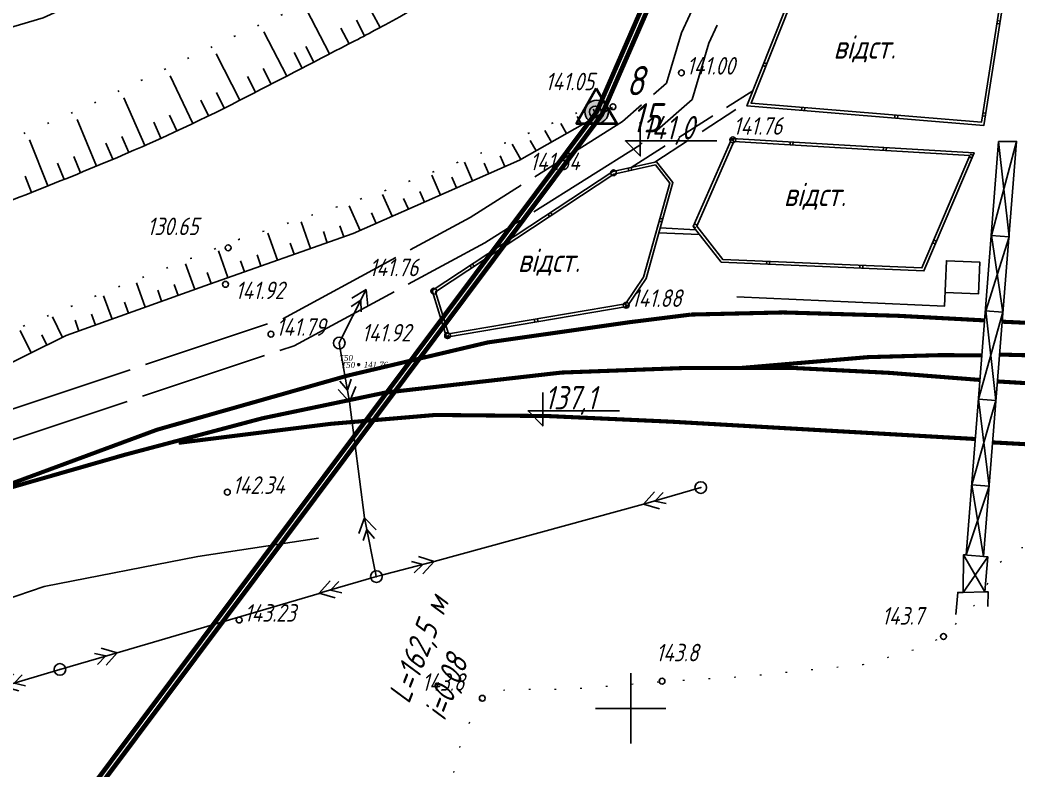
# Model space of a CAD drawing. Header units: millimetres. Extents: x 0 to 841, y 0 to 594.
# Drawn here: x 457.8 to 519.9, y 185.7 to 232.3 of the extents above; entities that cross this region are included whole.
import ezdxf
from ezdxf.enums import TextEntityAlignment as Align
from ezdxf.lldxf.tags import DXFTag

# ---------------------------------------------------------------- set-up
doc = ezdxf.new("R2010")
doc.units = ezdxf.units.MM
doc.set_wipeout_variables(frame=1)
for name, pattern in [('ADOT1', [1.6, 0.1, -1.5]), ('AHIDDEN4', [7, 5, -2]), ('AHIDDEN5', [9, 8, -1]), ('KONTUR', [1.5, 0, -1.5])]:
    doc.linetypes.add(name, pattern=pattern)
for name, color, linetype in [('00_доповнення_топоплан', 7, 'Continuous'), ('01_Горизонт_86', 7, 'Continuous'), ('02_Горизонт_100', 7, 'Continuous'), ('02_Горизонт_112', 7, 'Continuous'), ('02_Горизонт_128', 7, 'Continuous'), ('0_Лицензия', 6, 'Continuous'), ('CONT-MNR', 7, 'Continuous'), ('NOMERA', 7, 'Continuous'), ('авт_дор', 7, 'Continuous'), ('ВЫСОТЫ', 7, 'Continuous'), ('кресты', 7, 'Continuous'), ('НАДЗЕМКА', 7, 'Continuous'), ('НОМЕРА', 7, 'Continuous'), ('ПИКЕТЫ', 7, 'Continuous'), ('Проектні відмітки', 7, 'Continuous'), ('СІТУАЦІЯ', 7, 'Continuous'), ('ТОЧКИ', 7, 'Continuous')]:
    doc.layers.add(name, color=color, linetype=linetype)
doc.styles.add('russ', font='timesi.ttf')
doc.styles.add('Такие дела', font='GOST_A.TTF', dxfattribs={"oblique": 15})
tags = doc.linetypes.add('New Line1', pattern=[1.5, 1, -0.5]).pattern_tags.tags
tags[6:7] = [DXFTag(74, 4), DXFTag(75, 0), DXFTag(340, '0'), DXFTag(46, 1.0), DXFTag(50, 0.0), DXFTag(44, 0.0), DXFTag(45, 0.0)]
tags[4:5] = [DXFTag(74, 4), DXFTag(75, 0), DXFTag(340, '0'), DXFTag(46, 1.0), DXFTag(50, 0.0), DXFTag(44, 0.0), DXFTag(45, 0.0)]

# ---------------------------------------------------------------- blocks, each defined once
blk = doc.blocks.new('A$C29341465')
at = {"color": 0, "linetype": 'ByBlock', "lineweight": -2}
for p, q in [((0.5, 1.25), (0, 1.25)), ((1.24, 2), (1.24, 2.5)), ((1.24, 0.5), (1.24, 0)), ((2, 1.25), (2.5, 1.25))]:
    blk.add_line(p, q, dxfattribs=at)
blk.add_circle((1.24, 1.25), 0.75, dxfattribs=at)
blk = doc.blocks.new('point_s')
at = {"color": 0, "xscale": 0.2, "yscale": 0.2, "zscale": 0.2}
blk.add_blockref('A$C29341465', (-0.25, -0.25), dxfattribs=at)
at = {"layer": 'NOMERA', "color": 1, "style": 'russ'}
blk.add_attdef('NN', text='', height=1, dxfattribs=at).set_placement((-2.16, 0.35), align=Align.BOTTOM_CENTER)
at = {"layer": 'ВЫСОТЫ', "color": 1, "style": 'russ'}
blk.add_attdef('H_VER', (0.88, -0.52), '', height=1, dxfattribs=at)
at = {"layer": 'ВЫСОТЫ', "color": 0, "style": 'russ'}
blk.add_attdef('H_ZEM', (1.19, -1.98), '', height=1, dxfattribs=at)
at = {"layer": 'НОМЕРА', "color": 1, "linetype": 'Continuous', "style": 'russ'}
blk.add_attdef('NAZV', text='', height=1, dxfattribs=at).set_placement((-0.62, -0.07), align=Align.MIDDLE_RIGHT)
at = {"layer": 'ТОЧКИ', "style": 'russ'}
for tag, p in [('T_ST--T_OR', (-0.02, -4.67)), ('H_ST-I-Z', (-0.02, -7.21)), ('S-G_UG-V_UG-V', (0.02, -9.54))]:
    blk.add_attdef(tag, text='', height=1, dxfattribs=at).set_placement(p, align=Align.CENTER)
blk = doc.blocks.new('108')
at = {"color": 0, "linetype": 'Continuous', "lineweight": 0}
blk.add_wipeout([(0.506, -0.115), (0.515, -0.061), (0.519, -0.007), (0.517, 0.047), (0.509, 0.101), (0.496, 0.154), (0.477, 0.205), (0.453, 0.253), (0.424, 0.299), (0.39, 0.342), (0.352, 0.381), (0.31, 0.416), (0.265, 0.446), (0.217, 0.471), (0.166, 0.491), (0.114, 0.506), (0.06, 0.515), (0.006, 0.519), (-0.048, 0.517), (-0.102, 0.509), (-0.155, 0.496), (-0.206, 0.477), (-0.255, 0.453), (-0.301, 0.424), (-0.343, 0.39), (-0.382, 0.352), (-0.417, 0.31), (-0.447, 0.265), (-0.472, 0.217), (-0.493, 0.166), (-0.507, 0.114), (-0.517, 0.06), (-0.52, 0.006), (-0.518, -0.048), (-0.51, -0.102), (-0.497, -0.155), (-0.478, -0.206), (-0.454, -0.255), (-0.425, -0.301), (-0.391, -0.343), (-0.353, -0.382), (-0.311, -0.417), (-0.266, -0.447), (-0.218, -0.472), (-0.167, -0.493), (-0.115, -0.507), (-0.061, -0.517), (-0.007, -0.52), (0.047, -0.518), (0.101, -0.51), (0.154, -0.497), (0.205, -0.478), (0.253, -0.454), (0.299, -0.425), (0.342, -0.391), (0.381, -0.353), (0.416, -0.311), (0.446, -0.266), (0.471, -0.218), (0.492, -0.167)], dxfattribs=at)
at = {"linetype": 'Continuous'}
h = blk.add_hatch(color=0, dxfattribs=at)
edge = h.paths.add_edge_path()
edge.add_arc((0, 0), 0.0196, 0, 360)
at = {"color": 0, "linetype": 'Continuous'}
for radius in [0.5, 0.0196]:
    blk.add_circle((0, 0), radius, dxfattribs=at)
blk = doc.blocks.new('115_3')
at = {"color": 0, "linetype": 'Continuous'}
for p, q in [((0, 0), (5.1, 0)), ((3.223, 0.492), (4.098, 0)), ((3.223, -0.492), (4.098, 0)), ((3.907, 0.759), (5.1, 0)), ((3.907, -0.759), (5.1, 0))]:
    blk.add_line(p, q, dxfattribs=at)
blk = doc.blocks.new('372')
blk.add_circle((0, 0), 1)
blk = doc.blocks.new('368')
at = {"color": 0, "linetype": 'Continuous'}
blk.add_blockref('372', (0, 0), dxfattribs=at)
blk = doc.blocks.new('Licenzia')
at = {"linetype": 'New Line1', "lineweight": 25}
h = blk.add_hatch(color=6, dxfattribs=at)
h.dxf.hatch_style = 1
h.set_gradient(color1=(255, 0, 255), color2=(255, 0, 255), centered=1, tint=1, name='INVCYLINDER')
edge = h.paths.add_edge_path()
edge.add_arc((0, 0), 2, 0, 360)
at = {"color": 6, "linetype": 'Continuous', "lineweight": 40, "flags": 128}
blk.add_lwpolyline([(-0.08, 4.01), (-3.48, -1.99), (3.45, -1.99)], close=True, dxfattribs=at)
at = {"color": 10, "linetype": 'Continuous', "lineweight": 25}
blk.add_circle((0, 0), 2, dxfattribs=at)

msp = doc.modelspace()

# ---------------------------------------------------------------- linework, layer by layer
at = {"layer": '00_доповнення_топоплан', "color": 7, "linetype": 'AHIDDEN4', "lineweight": -3, "ltscale": 0.5, "flags": 128}
for points in [[(495.796, 223.164), (503.366, 227.922)], [(497.272, 223.49), (503.114, 227.287)], [(497.523, 219.09), (500.055, 218.993)], [(497.611, 219.403), (499.829, 219.282)]]:
    msp.add_lwpolyline(points, dxfattribs=at)
at = {"layer": '00_доповнення_топоплан', "color": 7, "linetype": 'Continuous', "lineweight": -3, "flags": 128}
for points in [[(515.987, 195.368), (516.112, 196.743), (516.445, 196.743), (516.468, 199.088), (516.638, 199.08), (517.377, 208.539), (518.644, 224.772)], [(518.644, 224.772), (519.769, 224.772), (517.703, 198.979), (517.975, 198.957), (517.798, 196.78), (517.994, 196.787), (517.988, 195.879)], [(519.769, 224.772), (518.209, 218.938)], [(518.644, 224.772), (519.295, 218.851)], [(519.295, 218.851), (517.844, 214.24)], [(518.189, 218.939), (519.295, 218.851)], [(518.209, 218.938), (518.919, 214.154)], [(502.38, 215.126), (515.275, 214.528), (515.406, 217.363), (517.484, 217.267), (517.393, 215.296), (515.315, 215.392)], [(518.919, 214.154), (517.393, 208.751)], [(517.822, 214.242), (518.919, 214.154)], [(517.844, 214.24), (518.479, 208.664)], [(479.229, 201.371), (478.285, 208.594)], [(518.479, 208.664), (516.978, 203.431)], [(517.393, 208.751), (518.479, 208.664)], [(517.393, 208.751), (518.053, 203.345)], [(518.053, 203.345), (516.638, 199.08)], [(516.978, 203.431), (518.053, 203.345)], [(516.978, 203.431), (517.703, 198.981)], [(496.577, 202.222), (483.547, 198.659)], [(517.987, 198.956), (516.445, 196.743)], [(516.468, 199.088), (517.975, 198.957)], [(516.468, 199.088), (517.798, 196.78)], [(516.445, 196.743), (517.798, 196.78)], [(476.409, 196.688), (463.833, 192.998)]]:
    msp.add_lwpolyline(points, dxfattribs=at)
at = {"layer": '00_доповнення_топоплан', "color": 7, "const_width": 0.254, "flags": 128}
for points in [[(499.514, 214.015), (505.255, 214.147), (512.4, 213.938), (517.776, 213.652)], [(543.571, 212.436), (518.872, 213.571)], [(518.709, 211.529), (524.786, 211.374), (533.545, 210.983), (543.435, 210.342)], [(502.645, 210.696), (510.516, 211.368), (514.982, 211.492), (517.607, 211.482)], [(456.318, 203.005), (464.281, 205.291), (472.863, 207.567), (480.498, 209.162), (491.463, 210.41), (498.959, 210.687)], [(498.959, 210.687), (505.739, 210.703), (511.846, 210.392), (517.487, 209.952)], [(562.186, 207.273), (518.575, 209.858)], [(467.663, 206.042), (477.097, 207.221), (483.621, 207.775), (490.63, 207.706), (498.287, 207.357)], [(498.287, 207.357), (517.2, 206.28)], [(518.271, 206.07), (529.623, 205.452), (548.986, 203.947), (561.972, 203.079)]]:
    msp.add_lwpolyline(points, dxfattribs=at)
at = {"layer": '00_доповнення_топоплан', "linetype": 'KONTUR', "lineweight": 15, "flags": 128}
msp.add_lwpolyline([(635.303, 131.408), (635.479, 133.393), (636.172, 133.96), (637.278, 133.943), (660.37, 131.665), (683.46, 129.332), (695.595, 128.153), (698.29, 128.129), (699.59, 128.971), (702.7, 131.653), (705.107, 134.419), (706.816, 138.387), (708.259, 142.764), (709.439, 148.282), (709.943, 151.782), (710.064, 154.115), (709.63, 157.915), (708.668, 161.45), (706.329, 165.192), (702.984, 169.617), (701.558, 171.265), (697.322, 174.897), (694.001, 177.254), (693.039, 177.783), (688.461, 179.229), (684.057, 180.071), (673.318, 182.985), (664.766, 185.828), (660.242, 186.694), (654.412, 188.405), (649.238, 189.007), (639.364, 189.995), (632.043, 191.077), (624.414, 191.678), (621.13, 191.798), (608.64, 193.001), (603.129, 193.313), (597.634, 193.172), (594.306, 193.195), (583.444, 192.738), (581.783, 193.123), (579.208, 193.845), (576.272, 194.253), (573.914, 194.374), (572.422, 194.133), (571.483, 193.869), (570.52, 193.965), (566.015, 194.64), (556.933, 196.301), (553.179, 196.518), (547.643, 196.975), (545.333, 196.734), (537.042, 196.758), (526.304, 198.009), (521.322, 199.38), (520.071, 199.525), (518.747, 198.611), (517.159, 195.965), (515.179, 194.009), (513.879, 193.312), (510.197, 192.254), (502.929, 191.508), (497.764, 191.191), (491.81, 190.695), (488.184, 190.733), (487.02, 190.428), (486.447, 190.066), (485.283, 187.758), (484.654, 185.164), (484.615, 184.134), (484.832, 183.138), (489.981, 181.242), (496.408, 178.147), (503.183, 174.781), (511.275, 173.62), (518.656, 172.922), (538.285, 170.833), (546.748, 168.988), (547.117, 168.026), (547.158, 163.626), (547.813, 153.766), (548.599, 141.121), (550.105, 134.051), (553.318, 125.492), (556.757, 119.863), (559.811, 117.285), (562.53, 115.943), (567.737, 115.157), (573.403, 114.863), (580.608, 114.273), (583.934, 113.742), (589.268, 110.479), (596.432, 105.738), (602.111, 100.706), (611.595, 99.364), (624.269, 97.985), (626.66, 98.261), (628.04, 99.088), (629.236, 101.386), (629.765, 105.614), (630.12, 110.607), (630.325, 111.181), (631.256, 112.288), (633.856, 114.967), (635.217, 116.902), (635.189, 123.434)], close=True, dxfattribs=at)
at = {"layer": '01_Горизонт_86', "color": 7, "linetype": 'Continuous', "flags": 128}
msp.add_lwpolyline([(487.042, 247.961), (478.401, 241.985), (471.771, 238.183), (459.243, 232.459), (453.886, 230.875), (450.8, 230.617), (447.244, 231.389), (443.494, 233.232), (440.237, 234.218), (438.523, 234.303), (435.437, 234.004), (432.866, 232.847), (430.681, 231.519)], dxfattribs=at)
at = {"layer": '02_Горизонт_100', "color": 7, "linetype": 'Continuous'}
for p, q in [((480.186, 231.856), (478.918, 234.217)), ((479.223, 231.345), (478.716, 232.309)), ((474.383, 228.837), (472.959, 231.593)), ((478.256, 230.841), (477.755, 231.808)), ((475.351, 229.337), (474.851, 230.305)), ((471.476, 227.338), (470.005, 230.222)), ((473.414, 228.337), (472.915, 229.304)), ((468.542, 225.893), (467.132, 228.856)), ((472.445, 227.837), (471.946, 228.805)), ((470.502, 226.848), (470.016, 227.822)), ((465.569, 224.529), (464.26, 227.489)), ((469.524, 226.366), (469.047, 227.345)), ((462.562, 223.244), (461.355, 226.143)), ((466.564, 224.974), (466.115, 225.966)), ((467.555, 225.429), (467.096, 226.417)), ((459.533, 222.009), (458.391, 224.868)), ((463.567, 223.665), (463.144, 224.669)), ((464.57, 224.092), (464.139, 225.092)), ((460.545, 222.415), (460.134, 223.429)), ((461.554, 222.827), (461.139, 223.838)), ((458.52, 221.607), (458.12, 222.621))]:
    msp.add_line(p, q, dxfattribs=at)
at = {"layer": '02_Горизонт_100', "color": 7, "linetype": 'ADOT1', "flags": 128}
msp.add_lwpolyline([(450.682, 222.106), (461.924, 226.941), (471.761, 231.62), (472.641, 232.008)], dxfattribs=at)
at = {"layer": '02_Горизонт_112', "color": 7, "linetype": 'Continuous'}
for p, q in [((480.186, 231.856), (478.918, 234.217)), ((477.042, 230.212), (475.618, 232.969)), ((479.223, 231.345), (478.716, 232.309)), ((478.256, 230.841), (477.755, 231.808)), ((476.062, 229.705), (475.562, 230.672)), ((471.476, 227.338), (470.005, 230.222)), ((473.414, 228.337), (472.915, 229.304)), ((468.542, 225.893), (467.132, 228.856)), ((472.445, 227.837), (471.946, 228.805)), ((470.502, 226.848), (470.016, 227.822)), ((465.569, 224.529), (464.26, 227.489)), ((469.524, 226.366), (469.047, 227.345)), ((462.562, 223.244), (461.355, 226.143)), ((466.564, 224.974), (466.115, 225.966)), ((467.555, 225.429), (467.096, 226.417)), ((459.533, 222.009), (458.391, 224.868)), ((463.567, 223.665), (463.144, 224.669)), ((464.57, 224.092), (464.139, 225.092)), ((460.545, 222.415), (460.134, 223.429)), ((461.554, 222.827), (461.139, 223.838)), ((458.52, 221.607), (458.12, 222.621))]:
    msp.add_line(p, q, dxfattribs=at)
at = {"layer": '02_Горизонт_112', "color": 7, "linetype": 'ADOT1', "flags": 128}
for points in [[(450.682, 222.106), (461.924, 226.941), (471.761, 231.62), (480.974, 235.676), (486.283, 238.64), (490.838, 242.129)], [(450.682, 222.106), (461.924, 226.941), (471.761, 231.62), (472.641, 232.008)]]:
    msp.add_lwpolyline(points, dxfattribs=at)
at = {"layer": '02_Горизонт_112', "color": 7, "linetype": 'Continuous'}
msp.add_lwpolyline([(492.785, 239.768, -0.019505), (487.274, 235.986, -0.017787), (480.037, 231.776, -0.003193), (478.619, 231.029, -0.000679), (471.918, 227.565, -0.018783), (463.853, 223.786, -0.013596), (452.4, 219.298)], format="xyb", dxfattribs=at)
at = {"layer": '02_Горизонт_128', "color": 7, "linetype": 'Continuous'}
for p, q in [((493.687, 226.351), (493.447, 226.774)), ((492.737, 225.812), (492.441, 226.335)), ((490.837, 224.734), (490.428, 225.455)), ((491.787, 225.273), (491.434, 225.895)), ((489.887, 224.196), (489.529, 224.827)), ((488.937, 223.657), (488.393, 224.616)), ((485.943, 222.326), (485.434, 223.48)), ((486.943, 222.767), (486.65, 223.431)), ((487.942, 223.208), (487.649, 223.872)), ((483.944, 221.445), (483.399, 222.682)), ((484.944, 221.886), (484.651, 222.55)), ((482.945, 221.005), (482.652, 221.669)), ((480.946, 220.123), (480.346, 221.485)), ((481.946, 220.564), (481.653, 221.228)), ((478.948, 219.242), (478.273, 220.772)), ((479.947, 219.683), (479.654, 220.347)), ((475.87, 218.121), (475.291, 219.769)), ((473.81, 217.396), (473.219, 219.075)), ((476.901, 218.483), (476.66, 219.168)), ((477.931, 218.845), (477.69, 219.53)), ((470.719, 216.309), (470.135, 217.969)), ((474.84, 217.759), (474.599, 218.443)), ((471.749, 216.672), (471.508, 217.357)), ((472.779, 217.034), (472.538, 217.719)), ((468.66, 215.578), (468.087, 217.172)), ((469.688, 215.947), (469.447, 216.632)), ((465.577, 214.469), (465.033, 215.982)), ((466.605, 214.839), (466.359, 215.522)), ((467.633, 215.208), (467.387, 215.892)), ((463.522, 213.73), (463, 215.18)), ((464.549, 214.1), (464.304, 214.783)), ((460.449, 212.596), (459.819, 213.877)), ((461.466, 212.991), (461.221, 213.674)), ((462.494, 213.36), (462.248, 214.044)), ((458.489, 211.631), (457.802, 213.028)), ((459.469, 212.114), (459.149, 212.765))]:
    msp.add_line(p, q, dxfattribs=at)
at = {"layer": '02_Горизонт_128', "color": 7, "linetype": 'Continuous', "flags": 128}
msp.add_lwpolyline([(494.637, 226.89), (488.857, 223.611), (478.511, 219.049), (469.591, 215.913), (460.672, 212.705), (455.891, 210.353)], dxfattribs=at)
at = {"layer": '02_Горизонт_128', "color": 7, "linetype": 'Continuous'}
for centre in [(494.669, 226.932), (494.696, 222.829), (470.739, 218.166), (470.578, 215.894)]:
    msp.add_circle(centre, 0.181, dxfattribs=at)
at = {"layer": 'кресты', "color": 3, "linetype": 'Continuous'}
for p, q in [((495.771, 187.36), (495.771, 191.716)), ((495.771, 187.36), (495.771, 191.716)), ((493.593, 189.538), (497.949, 189.538)), ((493.593, 189.538), (497.949, 189.538))]:
    msp.add_line(p, q, dxfattribs=at)
at = {"layer": 'ПИКЕТЫ', "color": 7, "linetype": 'Continuous'}
for centre in [(498.925, 229.036), (502.12, 224.873), (483.534, 215.467), (495.491, 214.592), (473.403, 212.799), (484.387, 212.705), (470.691, 202.973), (471.428, 195.03), (515.223, 194.003), (497.72, 191.229), (486.545, 190.163)]:
    msp.add_circle(centre, 0.181, dxfattribs=at)
at = {"layer": 'Проектні відмітки', "color": 0, "linetype": 'Continuous'}
for points in [[(496.365, 225.964), (496.365, 223.875), (495.448, 224.805), (501.129, 224.805)], [(490.305, 209.179), (490.305, 207.09), (489.388, 208.021), (495.069, 208.021)]]:
    msp.add_lwpolyline(points, dxfattribs=at)
at = {"layer": 'СІТУАЦІЯ', "color": 7, "linetype": 'Continuous'}
for p, q in [((518.538, 232.11), (518.718, 232.082)), ((518.566, 232.289), (518.746, 232.261)), ((504.229, 229.602), (504.06, 229.669)), ((504.162, 229.433), (503.993, 229.5)), ((506.413, 226.888), (506.398, 226.707)), ((506.594, 226.873), (506.579, 226.692)), ((517.671, 226.551), (517.85, 226.523)), ((512.201, 226.409), (512.186, 226.228)), ((512.382, 226.394), (512.367, 226.213)), ((517.643, 226.371), (517.822, 226.343)), ((502.203, 224.836), (502.037, 224.909)), ((502.125, 224.963), (502.114, 224.782)), ((505.689, 224.752), (505.678, 224.57)), ((505.87, 224.741), (505.859, 224.56)), ((511.487, 224.408), (511.476, 224.226)), ((511.668, 224.397), (511.657, 224.216)), ((516.982, 223.753), (516.815, 223.824)), ((517.053, 223.92), (516.886, 223.991)), ((495.619, 223.125), (495.658, 222.948)), ((495.796, 223.164), (495.835, 222.987)), ((490.783, 220.357), (490.883, 220.205)), ((490.632, 220.257), (490.731, 220.105)), ((497.716, 219.777), (497.541, 219.826)), ((497.765, 219.951), (497.59, 220)), ((499.661, 219.479), (499.828, 219.407)), ((499.734, 219.646), (499.9, 219.573)), ((514.714, 218.406), (514.547, 218.477)), ((514.785, 218.573), (514.618, 218.644)), ((504.218, 217.146), (504.226, 217.327)), ((504.399, 217.138), (504.407, 217.319)), ((485.783, 217.059), (485.883, 216.908)), ((485.935, 217.159), (486.034, 217.007)), ((510.021, 216.898), (510.028, 217.079)), ((510.202, 216.89), (510.21, 217.071)), ((495.416, 214.643), (495.567, 214.542)), ((495.507, 214.503), (495.476, 214.682)), ((489.819, 213.536), (489.789, 213.715)), ((489.998, 213.566), (489.968, 213.745)), ((484.255, 212.826), (484.428, 212.879)), ((484.308, 212.652), (484.482, 212.706))]:
    msp.add_line(p, q, dxfattribs=at)
at = {"layer": 'СІТУАЦІЯ', "color": 7, "linetype": 'Continuous', "flags": 128}
for points in [[(506.189, 235.032), (518.885, 233.156), (517.733, 225.77), (502.996, 226.988)], [(506.305, 234.831), (518.678, 233.004), (517.579, 225.965), (503.255, 227.149)], [(502.062, 224.967), (499.666, 219.49), (501.406, 217.266), (514.002, 216.728), (517.118, 224.073)], [(502.178, 224.778), (499.876, 219.517), (501.498, 217.444), (513.884, 216.915), (516.851, 223.907)], [(495.545, 214.509), (496.729, 216.263), (498.401, 222.217), (497.382, 223.514), (494.66, 222.914), (483.427, 215.505), (484.324, 212.602)], [(495.438, 214.675), (496.562, 216.341), (498.201, 222.177), (497.31, 223.312), (494.732, 222.744), (483.641, 215.429), (484.45, 212.808)]]:
    msp.add_lwpolyline(points, close=True, dxfattribs=at)

# ---------------------------------------------------------------- block references
at = {"color": 7, "linetype": 'Continuous', "xscale": 0.363, "yscale": 0.363, "zscale": 0.363}
msp.add_blockref('point_s', (478.855, 210.904), dxfattribs=at).add_auto_attribs({'NN': 'T50', 'H_VER': '141.76', 'NAZV': 'T50'})
at = {"layer": '02_Горизонт_128', "color": 7, "linetype": 'Continuous', "xscale": 0.363, "yscale": 0.363, "zscale": 0.363}
msp.add_blockref('368', (493.572, 226.61), dxfattribs=at)
at = {"layer": '0_Лицензия', "color": 6, "linetype": 'New Line1', "lineweight": 25, "xscale": 0.363, "yscale": 0.363, "zscale": 0.363}
msp.add_blockref('Licenzia', (493.655, 226.608), dxfattribs=at)
at = {"layer": 'НАДЗЕМКА', "color": 7, "xscale": 0.7260000000000001, "yscale": 0.7260000000000001, "zscale": 0.7260000000000001}
for p in [(479.962, 197.731), (460.28, 191.956)]:
    msp.add_blockref('108', p, dxfattribs=at)

# ---------------------------------------------------------------- texts
at = {"color": 7, "linetype": 'Continuous', "style": 'Такие дела', "oblique": 15}
for p in [(508.378, 229.917), (505.288, 220.753), (488.749, 216.659)]:
    msp.add_text('відст.', height=1.452, dxfattribs=at).set_placement(p)
at = {"color": 1, "linetype": 'Continuous', "lineweight": 211, "insert": (495.492, 229.461), "char_height": 1.815, "attachment_point": 1, "style": 'Такие дела'}
msp.add_mtext_dynamic_manual_height_columns('8', width=4.53824, gutter_width=15, heights=[0], dxfattribs=at)
at = {"layer": '00_доповнення_топоплан', "color": 7, "linetype": 'Continuous', "style": 'Такие дела', "oblique": 15}
for s, p in [('143.7', (511.385, 194.741)), ('143.8', (497.344, 192.461)), ('143.8', (482.793, 190.628))]:
    msp.add_text(s, height=1.089, dxfattribs=at).set_placement(p)
at = {"layer": '02_Горизонт_128', "color": 7, "linetype": 'Continuous', "style": 'Такие дела', "oblique": 15}
for s, p in [('141.05', (490.461, 227.954)), ('141.54', (489.503, 222.984)), ('130.65', (465.709, 218.953)), ('141.92', (471.188, 214.974))]:
    msp.add_text(s, height=1.089, dxfattribs=at).set_placement(p)
at = {"layer": '0_Лицензия', "color": 6, "linetype": 'New Line1', "lineweight": 25, "insert": (495.809, 227.155), "char_height": 1.815, "attachment_point": 1, "style": 'Такие дела'}
msp.add_mtext_dynamic_manual_height_columns('15', width=7.23436, gutter_width=15, heights=[6.423], dxfattribs=at)
at = {"layer": 'ПИКЕТЫ', "color": 7, "linetype": 'Continuous', "style": 'Такие дела', "oblique": 15}
for s, p in [('141.00', (499.25, 228.931)), ('141.76', (502.149, 225.194)), ('141.76', (479.515, 216.397)), ('141.88', (495.816, 214.487)), ('141.79', (473.728, 212.694)), ('141.92', (479.049, 212.341)), ('142.34', (471.016, 202.868)), ('143.23', (471.753, 194.926))]:
    msp.add_text(s, height=1.089, dxfattribs=at).set_placement(p)
at = {"layer": 'Проектні відмітки', "color": 0, "linetype": 'Continuous', "style": 'Такие дела', "oblique": 15}
for s, p in [('141,0', (496.471, 224.902)), ('137,1', (490.411, 208.118))]:
    msp.add_text(s, height=1.452, dxfattribs=at).set_placement(p)
for s, p in [('L=162,5 м', (481.983, 189.76)), ('i=0,08', (484.209, 188.693))]:
    msp.add_text(s, height=1.452, rotation=68.55508, dxfattribs=at).set_placement(p)

# ---------------------------------------------------------------- next in the draw order: linework, layer by layer
at = {"color": 6, "linetype": 'Continuous', "lineweight": 60, "flags": 128}
msp.add_lwpolyline([(645.874, 345.863, 0.29, 0.29, 0), (510.845, 265.144, 0.29, 0.29, 0), (493.97, 226.424, 0.29, 0.29, 0), (455.791, 175.397, 0.29, 0.29, 0), (461.043, 59.052, 0.29, 0.29, 0), (282.326, 115.038, 0.29, 0.29, 0), (102.396, 133.602, 0.29, 0.29, 0), (121.768, 353.598, 0.29, 0.29, 0), (123.318, 410.282, 0, 0, 0), (236.516, 413.051, 0.29, 0.29, 0), (361.915, 455.101, 0.29, 0.29, 0), (432.038, 462.934, 0.29, 0.29, 0), (574.547, 459.988, 0.29, 0.29, 0), (617.739, 481.753, 0.29, 0.29, 0), (645.875, 481.61, 0.29, 0.29, 0)], format="xyseb", dxfattribs=at)
at = {"color": 1, "linetype": 'Continuous', "lineweight": 211, "const_width": 0.29, "flags": 128}
msp.add_lwpolyline([(123.671, 409.928), (236.58, 412.69), (361.994, 454.744), (432.055, 462.57), (573.75, 459.654), (632.504, 337.889), (510.559, 265.396), (493.655, 226.608), (455.422, 175.511), (460.657, 59.554), (282.399, 115.395), (102.789, 133.927), (122.13, 353.577)], close=True, dxfattribs=at)
at = {"layer": '02_Горизонт_128', "color": 7, "linetype": 'ADOT1', "flags": 128}
msp.add_lwpolyline([(352.947, 161.651), (353.964, 161.616), (358.203, 162.745), (363.148, 165.144), (365.903, 166.838), (371.944, 170.579), (375.829, 172.555), (379.715, 174.46), (385.084, 176.013), (389.464, 177.283), (393.208, 178.412), (396.387, 179.682), (401.174, 182.827), (408.514, 187.452), (412.918, 189.708), (415.402, 190.723), (420.168, 190.124), (424.783, 192.346), (432.022, 196.804), (433.912, 198.47), (438.75, 201.081), (444.044, 204.491), (445.6, 207.046), (446.935, 209.656), (449.159, 210.045), (452.106, 210.212), (455.108, 212.1), (463.534, 215.585), (471.444, 218.693), (480.242, 221.622), (485.752, 223.753), (493.61, 227.054), (494.635, 226.843)], dxfattribs=at)
msp.add_lwpolyline([(352.947, 161.651), (353.964, 161.616), (358.203, 162.745), (363.148, 165.144), (365.903, 166.838), (371.944, 170.579), (375.829, 172.555), (379.715, 174.46), (385.084, 176.013), (389.464, 177.283), (393.208, 178.412), (396.387, 179.682), (401.174, 182.827), (408.514, 187.452), (412.918, 189.708), (415.402, 190.723), (420.168, 190.124), (424.783, 192.346), (432.022, 196.804), (433.912, 198.47), (438.75, 201.081), (444.044, 204.491), (445.6, 207.046), (446.935, 209.656), (449.159, 210.045), (452.106, 210.212), (455.108, 212.1), (463.534, 215.585), (471.444, 218.693), (480.242, 221.622), (485.752, 223.753), (493.61, 227.054), (494.635, 226.843)], dxfattribs=at)
at = {"layer": 'CONT-MNR', "color": 30, "linetype": 'Continuous', "elevation": 51.909, "flags": 128}
msp.add_lwpolyline([(391.272, 165.623), (392.787, 167.113), (397.036, 170.256), (402.555, 172.903), (408.073, 175.164), (412.102, 176.818), (416.462, 178.582), (426.378, 183.083), (434.405, 187.401), (441.991, 190.574), (449.93, 193.924), (459.307, 197.111), (468.853, 198.977), (476.351, 200.122)], dxfattribs=at)
at = {"layer": 'авт_дор', "color": 7, "linetype": 'AHIDDEN5', "flags": 128}
for points in [[(340.51, 144.978), (344.777, 144.393), (348.582, 144.289), (351.605, 144.966), (367.884, 153.044), (379.141, 158.667), (389.373, 161.227), (399.057, 165.261), (419.073, 174.517), (441.344, 183.032), (452.341, 187.692), (453.924, 189.689), (454.257, 191.52), (450.925, 200.674), (451.149, 202.208), (452.092, 204.379), (454.963, 205.445), (474.838, 212.075), (486.698, 218.48), (496.339, 224.552), (499.587, 227.378), (500.629, 230.875), (505.751, 241.893), (509.746, 258.88), (512.142, 266.337)], [(340.757, 146.777), (344.926, 146.205), (348.406, 146.109), (350.994, 146.689), (367.075, 154.669), (378.508, 160.379), (388.801, 162.955), (398.327, 166.923), (418.367, 176.19), (440.666, 184.715), (451.206, 189.182), (452.219, 190.461), (452.383, 191.361), (449.063, 200.484), (449.388, 202.709), (450.736, 205.812), (454.36, 207.157), (474.114, 213.746), (485.782, 220.048), (495.253, 226.013), (497.998, 228.402), (498.927, 231.52), (504.027, 242.49), (507.996, 259.366), (508.179, 259.935)]]:
    msp.add_lwpolyline(points, dxfattribs=at)

# ---------------------------------------------------------------- next in the draw order: block references
at = {"layer": 'НАДЗЕМКА', "color": 7}
for p, xscale, yscale, zscale, rotation in [((479.962, 197.731), 0.7259999999999999, 0.7259999999999999, 0.7259999999999999, 14.51909999999999), ((479.962, 197.731), 0.7260000000000002, 0.7260000000000002, 0.7260000000000002, 196.3534999999999), ((460.28, 191.956), 0.7259999999999999, 0.7259999999999999, 0.7259999999999999, 16.3535), ((460.28, 191.956), 0.7259999999999996, 0.7259999999999996, 0.7259999999999996, 196.5288)]:
    msp.add_blockref('115_3', p, dxfattribs=dict(at, xscale=xscale, yscale=yscale, zscale=zscale, rotation=rotation))

# ---------------------------------------------------------------- next in the draw order: block references
at = {"layer": 'НАДЗЕМКА', "color": 7, "xscale": 0.7260000000000001, "yscale": 0.7260000000000001, "zscale": 0.7260000000000001}
for p in [(500.129, 203.264), (479.962, 197.731), (460.28, 191.956)]:
    msp.add_blockref('108', p, dxfattribs=at)

# ---------------------------------------------------------------- next in the draw order: linework, layer by layer
at = {"layer": '00_доповнення_топоплан', "color": 7, "const_width": 0.254, "flags": 128}
msp.add_lwpolyline([(355.108, 152.259), (390.104, 170.595), (405.715, 178.935), (423.477, 188.44), (435.502, 194.586), (444.808, 198.716), (456.691, 203.297), (466.331, 206.861), (478.186, 210.224), (486.883, 212.282), (495.627, 213.53), (499.514, 214.015)], dxfattribs=at)

# ---------------------------------------------------------------- next in the draw order: block references
at = {"layer": 'НАДЗЕМКА', "color": 7}
for p, xscale, yscale, zscale, rotation in [((500.129, 203.264), 0.7260000000000002, 0.7260000000000002, 0.7260000000000002, 196.3534999999999), ((479.95, 197.74), 0.7259999999999994, 0.7259999999999994, 0.7259999999999994, 101.2307368713516), ((479.962, 197.731), 0.7260000000000002, 0.7260000000000002, 0.7260000000000002, 14.51909999999999), ((479.962, 197.731), 0.7260000000000002, 0.7260000000000002, 0.7260000000000002, 196.3534999999999), ((460.28, 191.956), 0.7259999999999999, 0.7259999999999999, 0.7259999999999999, 16.3535), ((460.28, 191.956), 0.7259999999999996, 0.7259999999999996, 0.7259999999999996, 196.5288)]:
    msp.add_blockref('115_3', p, dxfattribs=dict(at, xscale=xscale, yscale=yscale, zscale=zscale, rotation=rotation))

# ---------------------------------------------------------------- next in the draw order: block references
at = {"layer": '00_доповнення_топоплан', "color": 7, "xscale": 0.7260000000000001, "yscale": 0.7260000000000001, "zscale": 0.7260000000000001, "rotation": 321.9242029764041}
msp.add_blockref('108', (477.651, 212.246), dxfattribs=at)

# ---------------------------------------------------------------- next in the draw order: block references
at = {"layer": '00_доповнення_топоплан', "color": 7}
for p, xscale, yscale, zscale, rotation in [((477.646, 212.261), 0.7259999999999999, 0.7259999999999999, 0.7259999999999999, 63.15493984775571), ((477.638, 212.24), 0.7259999999999998, 0.7259999999999998, 0.7259999999999998, 280.0593621456205)]:
    msp.add_blockref('115_3', p, dxfattribs=dict(at, xscale=xscale, yscale=yscale, zscale=zscale, rotation=rotation))

doc.saveas('drawing.dxf')
